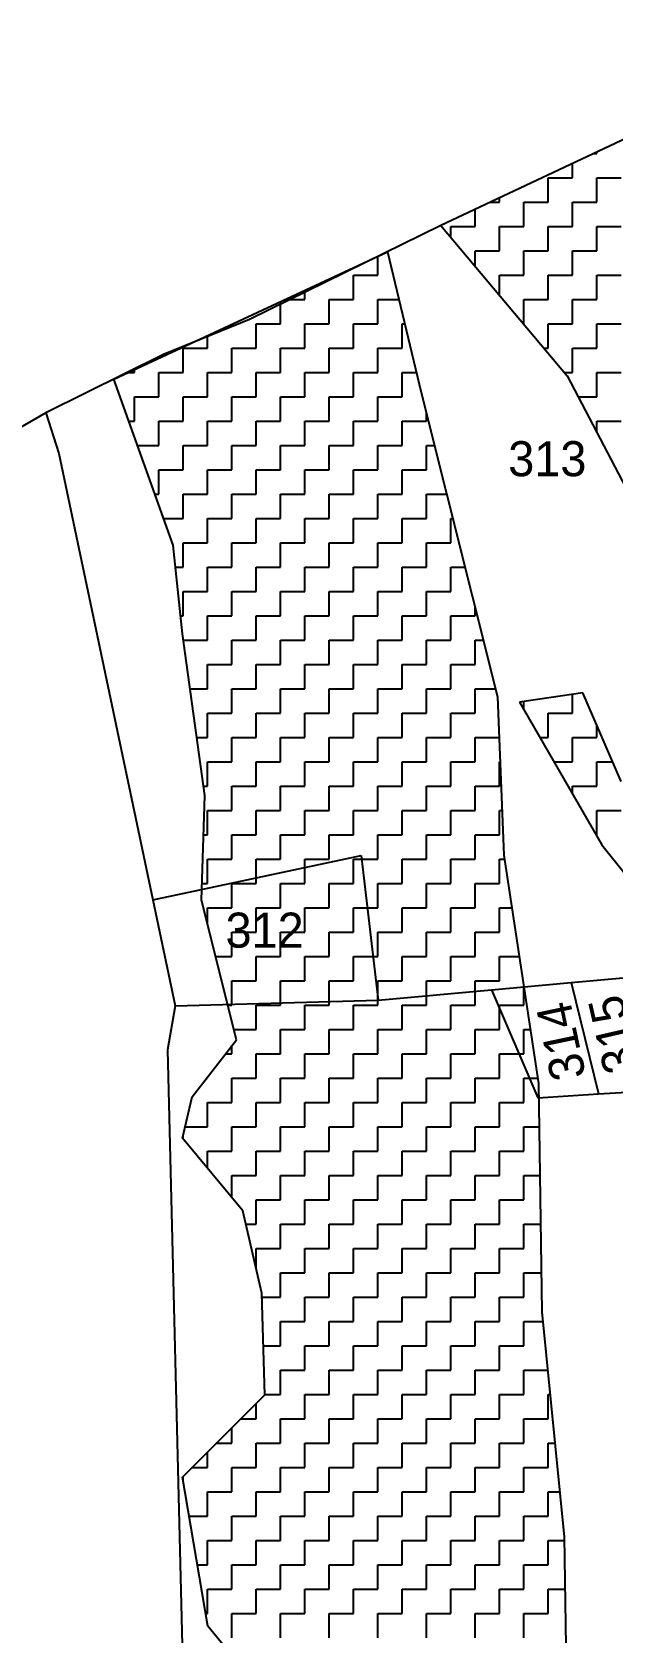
# Model space of a CAD drawing. Header units: metres. Extents: x 291362 to 296970, y 2012513 to 2016467.
# Drawn here: x 292018.8 to 292171.2, y 2014382.9 to 2014802.6 of the extents above; entities that cross this region are included whole.
import ezdxf
from ezdxf.enums import TextEntityAlignment as Align

# ---------------------------------------------------------------- set-up
doc = ezdxf.new("R2010")
doc.units = ezdxf.units.M
for name, color, linetype in [('POLY_HATCH', 12, 'Continuous'), ('POLY_PARCEL', 6, 'Continuous'), ('TEXT_PARCEL', 7, 'Continuous'), ('V_BOUND_LINE', 7, 'Continuous')]:
    doc.layers.add(name, color=color, linetype=linetype)
doc.styles.add('TEXT_MAP', font='')
doc.styles.get('TEXT_MAP').set_extended_font_data('Kruti Dev 050')

msp = doc.modelspace()

# ---------------------------------------------------------------- linework, layer by layer
at = {"layer": 'POLY_HATCH'}
for p, q in [((292293.89, 2014830.85), (292126.02, 2014751.81)), ((292126.02, 2014751.81), (292159.15, 2014712.37)), ((292040.26, 2014711.48), (292112.02, 2014744.93)), ((292112.02, 2014744.93), (292120.9, 2014708.02)), ((292055.79, 2014667.95), (292040.26, 2014711.48)), ((292159.15, 2014712.37), (292177.45, 2014677.45)), ((292120.9, 2014708.02), (292140.87, 2014628.19)), ((292058.28, 2014644.66), (292055.79, 2014667.95)), ((292064.11, 2014602.26), (292058.28, 2014644.66)), ((292140.87, 2014628.19), (292142.53, 2014586.62)), ((292163.31, 2014629.22), (292146.67, 2014626.73)), ((292146.67, 2014626.73), (292168.3, 2014589.31)), ((292173.29, 2014605.94), (292163.31, 2014629.22)), ((292063.27, 2014574.82), (292064.11, 2014602.26)), ((292168.3, 2014589.31), (292188.27, 2014564.36)), ((292142.53, 2014586.62), (292151.69, 2014526.75)), ((292072.43, 2014538.23), (292063.27, 2014574.82)), ((292060.78, 2014523.26), (292072.43, 2014538.23)), ((292151.69, 2014526.75), (292152.52, 2014466.88)), ((292058.28, 2014512.45), (292060.78, 2014523.26)), ((292074.09, 2014493.33), (292058.28, 2014512.45)), ((292079.08, 2014471.71), (292074.09, 2014493.33)), ((292079.91, 2014445.1), (292079.08, 2014471.71)), ((292152.52, 2014466.88), (292158.34, 2014407.84)), ((292058.28, 2014423.48), (292079.91, 2014445.1)), ((292064.94, 2014384.4), (292058.28, 2014423.48)), ((292158.34, 2014407.84), (292159.17, 2014353.8)), ((292085, 2014359.81), (292064.94, 2014384.4))]:
    msp.add_line(p, q, dxfattribs=at)
at = {"layer": 'POLY_HATCH', "linetype": 'Continuous'}
for p, q in [((292166.02, 2014770.64), (292166.95, 2014770.64)), ((292166.95, 2014770.64), (292166.95, 2014771.08)), ((292154.19, 2014764.26), (292160.57, 2014764.26)), ((292154.19, 2014757.88), (292154.19, 2014764.26)), ((292160.57, 2014764.26), (292160.57, 2014768.08)), ((292166.95, 2014764.26), (292173.33, 2014764.26)), ((292166.95, 2014757.88), (292166.95, 2014764.26)), ((292135.04, 2014751.5), (292135.04, 2014756.06)), ((292138.91, 2014757.88), (292141.42, 2014757.88)), ((292141.42, 2014757.88), (292141.42, 2014759.06)), ((292147.81, 2014757.88), (292154.19, 2014757.88)), ((292147.81, 2014751.5), (292147.81, 2014757.88)), ((292160.57, 2014757.88), (292166.95, 2014757.88)), ((292160.57, 2014751.5), (292160.57, 2014757.88)), ((292128.66, 2014751.5), (292135.04, 2014751.5)), ((292128.66, 2014748.66), (292128.66, 2014751.5)), ((292141.42, 2014751.5), (292147.81, 2014751.5)), ((292141.42, 2014745.12), (292141.42, 2014751.5)), ((292154.19, 2014751.5), (292160.57, 2014751.5)), ((292154.19, 2014745.12), (292154.19, 2014751.5)), ((292166.95, 2014751.5), (292173.33, 2014751.5)), ((292166.95, 2014745.12), (292166.95, 2014751.5)), ((292109.52, 2014738.73), (292109.52, 2014743.76)), ((292135.04, 2014745.12), (292141.42, 2014745.12)), ((292135.04, 2014741.07), (292135.04, 2014745.12)), ((292147.81, 2014745.12), (292154.19, 2014745.12)), ((292147.81, 2014738.73), (292147.81, 2014745.12)), ((292160.57, 2014745.12), (292166.95, 2014745.12)), ((292160.57, 2014738.73), (292160.57, 2014745.12)), ((292103.13, 2014738.73), (292109.52, 2014738.73)), ((292103.13, 2014732.35), (292103.13, 2014738.73)), ((292141.42, 2014738.73), (292147.81, 2014738.73)), ((292141.42, 2014733.47), (292141.42, 2014738.73)), ((292154.19, 2014738.73), (292160.57, 2014738.73)), ((292154.19, 2014732.35), (292154.19, 2014738.73)), ((292166.95, 2014738.73), (292173.33, 2014738.73)), ((292166.95, 2014732.35), (292166.95, 2014738.73)), ((292083.99, 2014725.97), (292083.99, 2014731.86)), ((292085.04, 2014732.35), (292090.37, 2014732.35)), ((292090.37, 2014732.35), (292090.37, 2014734.84)), ((292096.75, 2014732.35), (292103.13, 2014732.35)), ((292096.75, 2014725.97), (292096.75, 2014732.35)), ((292109.52, 2014732.35), (292115.04, 2014732.35)), ((292109.52, 2014725.97), (292109.52, 2014732.35)), ((292147.81, 2014732.35), (292154.19, 2014732.35)), ((292147.81, 2014725.97), (292147.81, 2014732.35)), ((292160.57, 2014732.35), (292166.95, 2014732.35)), ((292160.57, 2014725.97), (292160.57, 2014732.35)), ((292064.84, 2014719.59), (292064.84, 2014722.94)), ((292077.61, 2014725.97), (292083.99, 2014725.97)), ((292077.61, 2014719.59), (292077.61, 2014725.97)), ((292090.37, 2014725.97), (292096.75, 2014725.97)), ((292090.37, 2014719.59), (292090.37, 2014725.97)), ((292103.13, 2014725.97), (292109.52, 2014725.97)), ((292103.13, 2014719.59), (292103.13, 2014725.97)), ((292115.9, 2014725.97), (292116.58, 2014725.97)), ((292115.9, 2014719.59), (292115.9, 2014725.97)), ((292147.73, 2014725.97), (292147.81, 2014725.97)), ((292154.19, 2014725.97), (292160.57, 2014725.97)), ((292154.19, 2014719.59), (292154.19, 2014725.97)), ((292166.95, 2014725.97), (292173.33, 2014725.97)), ((292166.95, 2014719.59), (292166.95, 2014725.97)), ((292058.46, 2014719.59), (292064.84, 2014719.59)), ((292058.46, 2014713.21), (292058.46, 2014719.59)), ((292071.22, 2014719.59), (292077.61, 2014719.59)), ((292071.22, 2014713.21), (292071.22, 2014719.59)), ((292083.99, 2014719.59), (292090.37, 2014719.59)), ((292083.99, 2014713.21), (292083.99, 2014719.59)), ((292096.75, 2014719.59), (292103.13, 2014719.59)), ((292096.75, 2014713.21), (292096.75, 2014719.59)), ((292109.52, 2014719.59), (292115.9, 2014719.59)), ((292109.52, 2014713.21), (292109.52, 2014719.59)), ((292153.09, 2014719.59), (292154.19, 2014719.59)), ((292160.57, 2014719.59), (292166.95, 2014719.59)), ((292160.57, 2014713.21), (292160.57, 2014719.59)), ((292045.7, 2014713.21), (292045.7, 2014714.01)), ((292043.97, 2014713.21), (292045.7, 2014713.21)), ((292052.08, 2014713.21), (292058.46, 2014713.21)), ((292052.08, 2014706.82), (292052.08, 2014713.21)), ((292064.84, 2014713.21), (292071.22, 2014713.21)), ((292064.84, 2014706.82), (292064.84, 2014713.21)), ((292077.61, 2014713.21), (292083.99, 2014713.21)), ((292077.61, 2014706.82), (292077.61, 2014713.21)), ((292090.37, 2014713.21), (292096.75, 2014713.21)), ((292090.37, 2014706.82), (292090.37, 2014713.21)), ((292103.13, 2014713.21), (292109.52, 2014713.21)), ((292103.13, 2014706.82), (292103.13, 2014713.21)), ((292115.9, 2014713.21), (292119.65, 2014713.21)), ((292115.9, 2014706.82), (292115.9, 2014713.21)), ((292158.45, 2014713.21), (292160.57, 2014713.21)), ((292166.95, 2014713.21), (292173.33, 2014713.21)), ((292166.95, 2014706.82), (292166.95, 2014713.21)), ((292045.7, 2014706.82), (292052.08, 2014706.82)), ((292045.7, 2014700.44), (292045.7, 2014706.82)), ((292058.46, 2014706.82), (292064.84, 2014706.82)), ((292058.46, 2014700.44), (292058.46, 2014706.82)), ((292071.22, 2014706.82), (292077.61, 2014706.82)), ((292071.22, 2014700.44), (292071.22, 2014706.82)), ((292083.99, 2014706.82), (292090.37, 2014706.82)), ((292083.99, 2014700.44), (292083.99, 2014706.82)), ((292096.75, 2014706.82), (292103.13, 2014706.82)), ((292096.75, 2014700.44), (292096.75, 2014706.82)), ((292109.52, 2014706.82), (292115.9, 2014706.82)), ((292109.52, 2014700.44), (292109.52, 2014706.82)), ((292162.06, 2014706.82), (292166.95, 2014706.82)), ((292122.28, 2014700.44), (292122.28, 2014702.52)), ((292044.2, 2014700.44), (292045.7, 2014700.44)), ((292052.08, 2014700.44), (292058.46, 2014700.44)), ((292052.08, 2014694.06), (292052.08, 2014700.44)), ((292064.84, 2014700.44), (292071.22, 2014700.44)), ((292064.84, 2014694.06), (292064.84, 2014700.44)), ((292077.61, 2014700.44), (292083.99, 2014700.44)), ((292077.61, 2014694.06), (292077.61, 2014700.44)), ((292090.37, 2014700.44), (292096.75, 2014700.44)), ((292090.37, 2014694.06), (292090.37, 2014700.44)), ((292103.13, 2014700.44), (292109.52, 2014700.44)), ((292103.13, 2014694.06), (292103.13, 2014700.44)), ((292115.9, 2014700.44), (292122.28, 2014700.44)), ((292115.9, 2014694.06), (292115.9, 2014700.44)), ((292166.95, 2014700.44), (292173.33, 2014700.44)), ((292166.95, 2014697.48), (292166.95, 2014700.44)), ((292046.47, 2014694.06), (292052.08, 2014694.06)), ((292058.46, 2014694.06), (292064.84, 2014694.06)), ((292058.46, 2014687.68), (292058.46, 2014694.06)), ((292071.22, 2014694.06), (292077.61, 2014694.06)), ((292071.22, 2014687.68), (292071.22, 2014694.06)), ((292083.99, 2014694.06), (292090.37, 2014694.06)), ((292083.99, 2014687.68), (292083.99, 2014694.06)), ((292096.75, 2014694.06), (292103.13, 2014694.06)), ((292096.75, 2014687.68), (292096.75, 2014694.06)), ((292109.52, 2014694.06), (292115.9, 2014694.06)), ((292109.52, 2014687.68), (292109.52, 2014694.06)), ((292122.28, 2014694.06), (292124.39, 2014694.06)), ((292122.28, 2014687.68), (292122.28, 2014694.06)), ((292052.08, 2014687.68), (292058.46, 2014687.68)), ((292052.08, 2014681.3), (292052.08, 2014687.68)), ((292064.84, 2014687.68), (292071.22, 2014687.68)), ((292064.84, 2014681.3), (292064.84, 2014687.68)), ((292077.61, 2014687.68), (292083.99, 2014687.68)), ((292077.61, 2014681.3), (292077.61, 2014687.68)), ((292090.37, 2014687.68), (292096.75, 2014687.68)), ((292090.37, 2014681.3), (292090.37, 2014687.68)), ((292103.13, 2014687.68), (292109.52, 2014687.68)), ((292103.13, 2014681.3), (292103.13, 2014687.68)), ((292115.9, 2014687.68), (292122.28, 2014687.68)), ((292115.9, 2014681.3), (292115.9, 2014687.68)), ((292051.03, 2014681.3), (292052.08, 2014681.3)), ((292058.46, 2014681.3), (292064.84, 2014681.3)), ((292058.46, 2014674.91), (292058.46, 2014681.3)), ((292071.22, 2014681.3), (292077.61, 2014681.3)), ((292071.22, 2014674.91), (292071.22, 2014681.3)), ((292083.99, 2014681.3), (292090.37, 2014681.3)), ((292083.99, 2014674.91), (292083.99, 2014681.3)), ((292096.75, 2014681.3), (292103.13, 2014681.3)), ((292096.75, 2014674.91), (292096.75, 2014681.3)), ((292109.52, 2014681.3), (292115.9, 2014681.3)), ((292109.52, 2014674.91), (292109.52, 2014681.3)), ((292122.28, 2014681.3), (292127.59, 2014681.3)), ((292122.28, 2014674.91), (292122.28, 2014681.3)), ((292053.3, 2014674.91), (292058.46, 2014674.91)), ((292064.84, 2014674.91), (292071.22, 2014674.91)), ((292064.84, 2014668.53), (292064.84, 2014674.91)), ((292077.61, 2014674.91), (292083.99, 2014674.91)), ((292077.61, 2014668.53), (292077.61, 2014674.91)), ((292090.37, 2014674.91), (292096.75, 2014674.91)), ((292090.37, 2014668.53), (292090.37, 2014674.91)), ((292103.13, 2014674.91), (292109.52, 2014674.91)), ((292103.13, 2014668.53), (292103.13, 2014674.91)), ((292115.9, 2014674.91), (292122.28, 2014674.91)), ((292115.9, 2014668.53), (292115.9, 2014674.91)), ((292128.66, 2014674.91), (292129.18, 2014674.91)), ((292128.66, 2014668.53), (292128.66, 2014674.91)), ((292058.46, 2014668.53), (292064.84, 2014668.53)), ((292058.46, 2014662.15), (292058.46, 2014668.53)), ((292071.22, 2014668.53), (292077.61, 2014668.53)), ((292071.22, 2014662.15), (292071.22, 2014668.53)), ((292083.99, 2014668.53), (292090.37, 2014668.53)), ((292083.99, 2014662.15), (292083.99, 2014668.53)), ((292096.75, 2014668.53), (292103.13, 2014668.53)), ((292096.75, 2014662.15), (292096.75, 2014668.53)), ((292109.52, 2014668.53), (292115.9, 2014668.53)), ((292109.52, 2014662.15), (292109.52, 2014668.53)), ((292122.28, 2014668.53), (292128.66, 2014668.53)), ((292122.28, 2014662.15), (292122.28, 2014668.53)), ((292056.41, 2014662.15), (292058.46, 2014662.15)), ((292064.84, 2014662.15), (292071.22, 2014662.15)), ((292064.84, 2014655.77), (292064.84, 2014662.15)), ((292077.61, 2014662.15), (292083.99, 2014662.15)), ((292077.61, 2014655.77), (292077.61, 2014662.15)), ((292090.37, 2014662.15), (292096.75, 2014662.15)), ((292090.37, 2014655.77), (292090.37, 2014662.15)), ((292103.13, 2014662.15), (292109.52, 2014662.15)), ((292103.13, 2014655.77), (292103.13, 2014662.15)), ((292115.9, 2014662.15), (292122.28, 2014662.15)), ((292115.9, 2014655.77), (292115.9, 2014662.15)), ((292128.66, 2014662.15), (292132.38, 2014662.15)), ((292128.66, 2014655.77), (292128.66, 2014662.15)), ((292058.46, 2014655.77), (292064.84, 2014655.77)), ((292058.46, 2014649.39), (292058.46, 2014655.77)), ((292071.22, 2014655.77), (292077.61, 2014655.77)), ((292071.22, 2014649.39), (292071.22, 2014655.77)), ((292083.99, 2014655.77), (292090.37, 2014655.77)), ((292083.99, 2014649.39), (292083.99, 2014655.77)), ((292096.75, 2014655.77), (292103.13, 2014655.77)), ((292096.75, 2014649.39), (292096.75, 2014655.77)), ((292109.52, 2014655.77), (292115.9, 2014655.77)), ((292109.52, 2014649.39), (292109.52, 2014655.77)), ((292122.28, 2014655.77), (292128.66, 2014655.77)), ((292122.28, 2014649.39), (292122.28, 2014655.77)), ((292135.04, 2014649.39), (292135.04, 2014651.49)), ((292057.78, 2014649.39), (292058.46, 2014649.39)), ((292064.84, 2014649.39), (292071.22, 2014649.39)), ((292064.84, 2014643), (292064.84, 2014649.39)), ((292077.61, 2014649.39), (292083.99, 2014649.39)), ((292077.61, 2014643), (292077.61, 2014649.39)), ((292090.37, 2014649.39), (292096.75, 2014649.39)), ((292090.37, 2014643), (292090.37, 2014649.39)), ((292103.13, 2014649.39), (292109.52, 2014649.39)), ((292103.13, 2014643), (292103.13, 2014649.39)), ((292115.9, 2014649.39), (292122.28, 2014649.39)), ((292115.9, 2014643), (292115.9, 2014649.39)), ((292128.66, 2014649.39), (292135.04, 2014649.39)), ((292128.66, 2014643), (292128.66, 2014649.39)), ((292058.51, 2014643), (292064.84, 2014643)), ((292071.22, 2014643), (292077.61, 2014643)), ((292071.22, 2014636.62), (292071.22, 2014643)), ((292083.99, 2014643), (292090.37, 2014643)), ((292083.99, 2014636.62), (292083.99, 2014643)), ((292096.75, 2014643), (292103.13, 2014643)), ((292096.75, 2014636.62), (292096.75, 2014643)), ((292109.52, 2014643), (292115.9, 2014643)), ((292109.52, 2014636.62), (292109.52, 2014643)), ((292122.28, 2014643), (292128.66, 2014643)), ((292122.28, 2014636.62), (292122.28, 2014643)), ((292135.04, 2014643), (292137.17, 2014643)), ((292135.04, 2014636.62), (292135.04, 2014643)), ((292064.84, 2014636.62), (292071.22, 2014636.62)), ((292064.84, 2014630.24), (292064.84, 2014636.62)), ((292077.61, 2014636.62), (292083.99, 2014636.62)), ((292077.61, 2014630.24), (292077.61, 2014636.62)), ((292090.37, 2014636.62), (292096.75, 2014636.62)), ((292090.37, 2014630.24), (292090.37, 2014636.62)), ((292103.13, 2014636.62), (292109.52, 2014636.62)), ((292103.13, 2014630.24), (292103.13, 2014636.62)), ((292115.9, 2014636.62), (292122.28, 2014636.62)), ((292115.9, 2014630.24), (292115.9, 2014636.62)), ((292128.66, 2014636.62), (292135.04, 2014636.62)), ((292128.66, 2014630.24), (292128.66, 2014636.62)), ((292060.26, 2014630.24), (292064.84, 2014630.24)), ((292071.22, 2014630.24), (292077.61, 2014630.24)), ((292071.22, 2014623.86), (292071.22, 2014630.24)), ((292083.99, 2014630.24), (292090.37, 2014630.24)), ((292083.99, 2014623.86), (292083.99, 2014630.24)), ((292096.75, 2014630.24), (292103.13, 2014630.24)), ((292096.75, 2014623.86), (292096.75, 2014630.24)), ((292109.52, 2014630.24), (292115.9, 2014630.24)), ((292109.52, 2014623.86), (292109.52, 2014630.24)), ((292122.28, 2014630.24), (292128.66, 2014630.24)), ((292122.28, 2014623.86), (292122.28, 2014630.24)), ((292135.04, 2014630.24), (292140.36, 2014630.24)), ((292135.04, 2014623.86), (292135.04, 2014630.24)), ((292147.81, 2014624.76), (292147.81, 2014626.9)), ((292160.57, 2014623.86), (292160.57, 2014628.81)), ((292064.84, 2014623.86), (292071.22, 2014623.86)), ((292064.84, 2014617.48), (292064.84, 2014623.86)), ((292077.61, 2014623.86), (292083.99, 2014623.86)), ((292077.61, 2014617.48), (292077.61, 2014623.86)), ((292090.37, 2014623.86), (292096.75, 2014623.86)), ((292090.37, 2014617.48), (292090.37, 2014623.86)), ((292103.13, 2014623.86), (292109.52, 2014623.86)), ((292103.13, 2014617.48), (292103.13, 2014623.86)), ((292115.9, 2014623.86), (292122.28, 2014623.86)), ((292115.9, 2014617.48), (292115.9, 2014623.86)), ((292128.66, 2014623.86), (292135.04, 2014623.86)), ((292128.66, 2014617.48), (292128.66, 2014623.86)), ((292154.19, 2014623.86), (292160.57, 2014623.86)), ((292154.19, 2014617.48), (292154.19, 2014623.86)), ((292062.02, 2014617.48), (292064.84, 2014617.48)), ((292071.22, 2014617.48), (292077.61, 2014617.48)), ((292071.22, 2014611.1), (292071.22, 2014617.48)), ((292083.99, 2014617.48), (292090.37, 2014617.48)), ((292083.99, 2014611.1), (292083.99, 2014617.48)), ((292096.75, 2014617.48), (292103.13, 2014617.48)), ((292096.75, 2014611.1), (292096.75, 2014617.48)), ((292109.52, 2014617.48), (292115.9, 2014617.48)), ((292109.52, 2014611.1), (292109.52, 2014617.48)), ((292122.28, 2014617.48), (292128.66, 2014617.48)), ((292122.28, 2014611.1), (292122.28, 2014617.48)), ((292135.04, 2014617.48), (292141.3, 2014617.48)), ((292135.04, 2014611.1), (292135.04, 2014617.48)), ((292152.02, 2014617.48), (292154.19, 2014617.48)), ((292160.57, 2014617.48), (292166.95, 2014617.48)), ((292160.57, 2014611.1), (292160.57, 2014617.48)), ((292166.95, 2014617.48), (292166.95, 2014620.72)), ((292064.84, 2014611.1), (292071.22, 2014611.1)), ((292064.84, 2014604.71), (292064.84, 2014611.1)), ((292077.61, 2014611.1), (292083.99, 2014611.1)), ((292077.61, 2014604.71), (292077.61, 2014611.1)), ((292090.37, 2014611.1), (292096.75, 2014611.1)), ((292090.37, 2014604.71), (292090.37, 2014611.1)), ((292103.13, 2014611.1), (292109.52, 2014611.1)), ((292103.13, 2014604.71), (292103.13, 2014611.1)), ((292115.9, 2014611.1), (292122.28, 2014611.1)), ((292115.9, 2014604.71), (292115.9, 2014611.1)), ((292128.66, 2014611.1), (292135.04, 2014611.1)), ((292128.66, 2014604.71), (292128.66, 2014611.1)), ((292141.42, 2014611.1), (292141.55, 2014611.1)), ((292141.42, 2014604.71), (292141.42, 2014611.1)), ((292155.71, 2014611.1), (292160.57, 2014611.1)), ((292166.95, 2014611.1), (292171.08, 2014611.1)), ((292166.95, 2014604.71), (292166.95, 2014611.1)), ((292063.77, 2014604.71), (292064.84, 2014604.71)), ((292071.22, 2014604.71), (292077.61, 2014604.71)), ((292071.22, 2014598.33), (292071.22, 2014604.71)), ((292083.99, 2014604.71), (292090.37, 2014604.71)), ((292083.99, 2014598.33), (292083.99, 2014604.71)), ((292096.75, 2014604.71), (292103.13, 2014604.71)), ((292096.75, 2014598.33), (292096.75, 2014604.71)), ((292109.52, 2014604.71), (292115.9, 2014604.71)), ((292109.52, 2014598.33), (292109.52, 2014604.71)), ((292122.28, 2014604.71), (292128.66, 2014604.71)), ((292122.28, 2014598.33), (292122.28, 2014604.71)), ((292135.04, 2014604.71), (292141.42, 2014604.71)), ((292135.04, 2014598.33), (292135.04, 2014604.71)), ((292160.57, 2014604.71), (292166.95, 2014604.71)), ((292160.57, 2014602.68), (292160.57, 2014604.71)), ((292064.84, 2014598.33), (292071.22, 2014598.33)), ((292064.84, 2014591.95), (292064.84, 2014598.33)), ((292077.61, 2014598.33), (292083.99, 2014598.33)), ((292077.61, 2014591.95), (292077.61, 2014598.33)), ((292090.37, 2014598.33), (292096.75, 2014598.33)), ((292090.37, 2014591.95), (292090.37, 2014598.33)), ((292103.13, 2014598.33), (292109.52, 2014598.33)), ((292103.13, 2014591.95), (292103.13, 2014598.33)), ((292115.9, 2014598.33), (292122.28, 2014598.33)), ((292115.9, 2014591.95), (292115.9, 2014598.33)), ((292128.66, 2014598.33), (292135.04, 2014598.33)), ((292128.66, 2014591.95), (292128.66, 2014598.33)), ((292141.42, 2014598.33), (292142.07, 2014598.33)), ((292141.42, 2014591.95), (292141.42, 2014598.33)), ((292166.95, 2014598.33), (292173.33, 2014598.33)), ((292166.95, 2014591.95), (292166.95, 2014598.33)), ((292063.79, 2014591.95), (292064.84, 2014591.95)), ((292071.22, 2014591.95), (292077.61, 2014591.95)), ((292071.22, 2014585.57), (292071.22, 2014591.95)), ((292083.99, 2014591.95), (292090.37, 2014591.95)), ((292083.99, 2014585.57), (292083.99, 2014591.95)), ((292096.75, 2014591.95), (292103.13, 2014591.95)), ((292096.75, 2014585.57), (292096.75, 2014591.95)), ((292109.52, 2014591.95), (292115.9, 2014591.95)), ((292109.52, 2014585.57), (292109.52, 2014591.95)), ((292122.28, 2014591.95), (292128.66, 2014591.95)), ((292122.28, 2014585.57), (292122.28, 2014591.95)), ((292135.04, 2014591.95), (292141.42, 2014591.95)), ((292135.04, 2014585.57), (292135.04, 2014591.95)), ((292166.77, 2014591.95), (292166.95, 2014591.95)), ((292064.84, 2014585.57), (292071.22, 2014585.57)), ((292064.84, 2014579.19), (292064.84, 2014585.57)), ((292077.61, 2014585.57), (292083.99, 2014585.57)), ((292077.61, 2014579.19), (292077.61, 2014585.57)), ((292090.37, 2014585.57), (292096.75, 2014585.57)), ((292090.37, 2014579.19), (292090.37, 2014585.57)), ((292103.13, 2014585.57), (292109.52, 2014585.57)), ((292103.13, 2014579.19), (292103.13, 2014585.57)), ((292115.9, 2014585.57), (292122.28, 2014585.57)), ((292115.9, 2014579.19), (292115.9, 2014585.57)), ((292128.66, 2014585.57), (292135.04, 2014585.57)), ((292128.66, 2014579.19), (292128.66, 2014585.57)), ((292141.42, 2014585.57), (292142.69, 2014585.57)), ((292141.42, 2014579.19), (292141.42, 2014585.57)), ((292063.41, 2014579.19), (292064.84, 2014579.19)), ((292071.22, 2014579.19), (292077.61, 2014579.19)), ((292071.22, 2014572.8), (292071.22, 2014579.19)), ((292083.99, 2014579.19), (292090.37, 2014579.19)), ((292083.99, 2014572.8), (292083.99, 2014579.19)), ((292096.75, 2014579.19), (292103.13, 2014579.19)), ((292096.75, 2014572.8), (292096.75, 2014579.19)), ((292109.52, 2014579.19), (292115.9, 2014579.19)), ((292109.52, 2014572.8), (292109.52, 2014579.19)), ((292122.28, 2014579.19), (292128.66, 2014579.19)), ((292122.28, 2014572.8), (292122.28, 2014579.19)), ((292135.04, 2014579.19), (292141.42, 2014579.19)), ((292135.04, 2014572.8), (292135.04, 2014579.19)), ((292064.84, 2014572.8), (292071.22, 2014572.8)), ((292064.84, 2014568.55), (292064.84, 2014572.8)), ((292077.61, 2014572.8), (292083.99, 2014572.8)), ((292077.61, 2014566.42), (292077.61, 2014572.8)), ((292090.37, 2014572.8), (292096.75, 2014572.8)), ((292090.37, 2014566.42), (292090.37, 2014572.8)), ((292103.13, 2014572.8), (292109.52, 2014572.8)), ((292103.13, 2014566.42), (292103.13, 2014572.8)), ((292115.9, 2014572.8), (292122.28, 2014572.8)), ((292115.9, 2014566.42), (292115.9, 2014572.8)), ((292128.66, 2014572.8), (292135.04, 2014572.8)), ((292128.66, 2014566.42), (292128.66, 2014572.8)), ((292141.42, 2014572.8), (292144.65, 2014572.8)), ((292141.42, 2014566.42), (292141.42, 2014572.8)), ((292071.22, 2014566.42), (292077.61, 2014566.42)), ((292071.22, 2014560.04), (292071.22, 2014566.42)), ((292083.99, 2014566.42), (292090.37, 2014566.42)), ((292083.99, 2014560.04), (292083.99, 2014566.42)), ((292096.75, 2014566.42), (292103.13, 2014566.42)), ((292096.75, 2014560.04), (292096.75, 2014566.42)), ((292109.52, 2014566.42), (292115.9, 2014566.42)), ((292109.52, 2014560.04), (292109.52, 2014566.42)), ((292122.28, 2014566.42), (292128.66, 2014566.42)), ((292122.28, 2014560.04), (292122.28, 2014566.42)), ((292135.04, 2014566.42), (292141.42, 2014566.42)), ((292135.04, 2014560.04), (292135.04, 2014566.42)), ((292066.97, 2014560.04), (292071.22, 2014560.04)), ((292077.61, 2014560.04), (292083.99, 2014560.04)), ((292077.61, 2014553.66), (292077.61, 2014560.04)), ((292090.37, 2014560.04), (292096.75, 2014560.04)), ((292090.37, 2014553.66), (292090.37, 2014560.04)), ((292103.13, 2014560.04), (292109.52, 2014560.04)), ((292103.13, 2014553.66), (292103.13, 2014560.04)), ((292115.9, 2014560.04), (292122.28, 2014560.04)), ((292115.9, 2014553.66), (292115.9, 2014560.04)), ((292128.66, 2014560.04), (292135.04, 2014560.04)), ((292128.66, 2014553.66), (292128.66, 2014560.04)), ((292141.42, 2014560.04), (292146.6, 2014560.04)), ((292141.42, 2014553.66), (292141.42, 2014560.04)), ((292071.22, 2014553.66), (292077.61, 2014553.66)), ((292071.22, 2014547.28), (292071.22, 2014553.66)), ((292083.99, 2014553.66), (292090.37, 2014553.66)), ((292083.99, 2014547.28), (292083.99, 2014553.66)), ((292096.75, 2014553.66), (292103.13, 2014553.66)), ((292096.75, 2014547.28), (292096.75, 2014553.66)), ((292109.52, 2014553.66), (292115.9, 2014553.66)), ((292109.52, 2014547.28), (292109.52, 2014553.66)), ((292122.28, 2014553.66), (292128.66, 2014553.66)), ((292122.28, 2014547.28), (292122.28, 2014553.66)), ((292135.04, 2014553.66), (292141.42, 2014553.66)), ((292135.04, 2014547.28), (292135.04, 2014553.66)), ((292147.81, 2014547.28), (292147.81, 2014552.13)), ((292070.16, 2014547.28), (292071.22, 2014547.28)), ((292077.61, 2014547.28), (292083.99, 2014547.28)), ((292077.61, 2014540.89), (292077.61, 2014547.28)), ((292090.37, 2014547.28), (292096.75, 2014547.28)), ((292090.37, 2014540.89), (292090.37, 2014547.28)), ((292103.13, 2014547.28), (292109.52, 2014547.28)), ((292103.13, 2014540.89), (292103.13, 2014547.28)), ((292115.9, 2014547.28), (292122.28, 2014547.28)), ((292115.9, 2014540.89), (292115.9, 2014547.28)), ((292128.66, 2014547.28), (292135.04, 2014547.28)), ((292128.66, 2014540.89), (292128.66, 2014547.28)), ((292141.42, 2014547.28), (292147.81, 2014547.28)), ((292141.42, 2014540.89), (292141.42, 2014547.28)), ((292071.76, 2014540.89), (292077.61, 2014540.89)), ((292083.99, 2014540.89), (292090.37, 2014540.89)), ((292083.99, 2014534.51), (292083.99, 2014540.89)), ((292096.75, 2014540.89), (292103.13, 2014540.89)), ((292096.75, 2014534.51), (292096.75, 2014540.89)), ((292109.52, 2014540.89), (292115.9, 2014540.89)), ((292109.52, 2014534.51), (292109.52, 2014540.89)), ((292122.28, 2014540.89), (292128.66, 2014540.89)), ((292122.28, 2014534.51), (292122.28, 2014540.89)), ((292135.04, 2014540.89), (292141.42, 2014540.89)), ((292135.04, 2014534.51), (292135.04, 2014540.89)), ((292147.81, 2014540.89), (292149.52, 2014540.89)), ((292147.81, 2014534.51), (292147.81, 2014540.89)), ((292069.53, 2014534.51), (292071.22, 2014534.51)), ((292071.22, 2014534.51), (292071.22, 2014536.69)), ((292077.61, 2014534.51), (292083.99, 2014534.51)), ((292077.61, 2014528.13), (292077.61, 2014534.51)), ((292090.37, 2014534.51), (292096.75, 2014534.51)), ((292090.37, 2014528.13), (292090.37, 2014534.51)), ((292103.13, 2014534.51), (292109.52, 2014534.51)), ((292103.13, 2014528.13), (292103.13, 2014534.51)), ((292115.9, 2014534.51), (292122.28, 2014534.51)), ((292115.9, 2014528.13), (292115.9, 2014534.51)), ((292128.66, 2014534.51), (292135.04, 2014534.51)), ((292128.66, 2014528.13), (292128.66, 2014534.51)), ((292141.42, 2014534.51), (292147.81, 2014534.51)), ((292141.42, 2014528.13), (292141.42, 2014534.51)), ((292064.57, 2014528.13), (292064.84, 2014528.13)), ((292064.84, 2014528.13), (292064.84, 2014528.48)), ((292071.22, 2014528.13), (292077.61, 2014528.13)), ((292071.22, 2014521.75), (292071.22, 2014528.13)), ((292083.99, 2014528.13), (292090.37, 2014528.13)), ((292083.99, 2014521.75), (292083.99, 2014528.13)), ((292096.75, 2014528.13), (292103.13, 2014528.13)), ((292096.75, 2014521.75), (292096.75, 2014528.13)), ((292109.52, 2014528.13), (292115.9, 2014528.13)), ((292109.52, 2014521.75), (292109.52, 2014528.13)), ((292122.28, 2014528.13), (292128.66, 2014528.13)), ((292122.28, 2014521.75), (292122.28, 2014528.13)), ((292135.04, 2014528.13), (292141.42, 2014528.13)), ((292135.04, 2014521.75), (292135.04, 2014528.13)), ((292147.81, 2014528.13), (292151.48, 2014528.13)), ((292147.81, 2014521.75), (292147.81, 2014528.13)), ((292064.84, 2014521.75), (292071.22, 2014521.75)), ((292064.84, 2014515.37), (292064.84, 2014521.75)), ((292077.61, 2014521.75), (292083.99, 2014521.75)), ((292077.61, 2014515.37), (292077.61, 2014521.75)), ((292090.37, 2014521.75), (292096.75, 2014521.75)), ((292090.37, 2014515.37), (292090.37, 2014521.75)), ((292103.13, 2014521.75), (292109.52, 2014521.75)), ((292103.13, 2014515.37), (292103.13, 2014521.75)), ((292115.9, 2014521.75), (292122.28, 2014521.75)), ((292115.9, 2014515.37), (292115.9, 2014521.75)), ((292128.66, 2014521.75), (292135.04, 2014521.75)), ((292128.66, 2014515.37), (292128.66, 2014521.75)), ((292141.42, 2014521.75), (292147.81, 2014521.75)), ((292141.42, 2014515.37), (292141.42, 2014521.75)), ((292058.46, 2014512.24), (292058.46, 2014513.22)), ((292058.96, 2014515.37), (292064.84, 2014515.37)), ((292071.22, 2014515.37), (292077.61, 2014515.37)), ((292071.22, 2014508.98), (292071.22, 2014515.37)), ((292083.99, 2014515.37), (292090.37, 2014515.37)), ((292083.99, 2014508.98), (292083.99, 2014515.37)), ((292096.75, 2014515.37), (292103.13, 2014515.37)), ((292096.75, 2014508.98), (292096.75, 2014515.37)), ((292109.52, 2014515.37), (292115.9, 2014515.37)), ((292109.52, 2014508.98), (292109.52, 2014515.37)), ((292122.28, 2014515.37), (292128.66, 2014515.37)), ((292122.28, 2014508.98), (292122.28, 2014515.37)), ((292135.04, 2014515.37), (292141.42, 2014515.37)), ((292135.04, 2014508.98), (292135.04, 2014515.37)), ((292147.81, 2014515.37), (292151.84, 2014515.37)), ((292147.81, 2014508.98), (292147.81, 2014515.37)), ((292064.84, 2014508.98), (292071.22, 2014508.98)), ((292064.84, 2014504.52), (292064.84, 2014508.98)), ((292077.61, 2014508.98), (292083.99, 2014508.98)), ((292077.61, 2014502.6), (292077.61, 2014508.98)), ((292090.37, 2014508.98), (292096.75, 2014508.98)), ((292090.37, 2014502.6), (292090.37, 2014508.98)), ((292103.13, 2014508.98), (292109.52, 2014508.98)), ((292103.13, 2014502.6), (292103.13, 2014508.98)), ((292115.9, 2014508.98), (292122.28, 2014508.98)), ((292115.9, 2014502.6), (292115.9, 2014508.98)), ((292128.66, 2014508.98), (292135.04, 2014508.98)), ((292128.66, 2014502.6), (292128.66, 2014508.98)), ((292141.42, 2014508.98), (292147.81, 2014508.98)), ((292141.42, 2014502.6), (292141.42, 2014508.98)), ((292071.22, 2014502.6), (292077.61, 2014502.6)), ((292071.22, 2014496.8), (292071.22, 2014502.6)), ((292083.99, 2014502.6), (292090.37, 2014502.6)), ((292083.99, 2014496.22), (292083.99, 2014502.6)), ((292096.75, 2014502.6), (292103.13, 2014502.6)), ((292096.75, 2014496.22), (292096.75, 2014502.6)), ((292109.52, 2014502.6), (292115.9, 2014502.6)), ((292109.52, 2014496.22), (292109.52, 2014502.6)), ((292122.28, 2014502.6), (292128.66, 2014502.6)), ((292122.28, 2014496.22), (292122.28, 2014502.6)), ((292135.04, 2014502.6), (292141.42, 2014502.6)), ((292135.04, 2014496.22), (292135.04, 2014502.6)), ((292147.81, 2014502.6), (292152.02, 2014502.6)), ((292147.81, 2014496.22), (292147.81, 2014502.6)), ((292077.61, 2014496.22), (292083.99, 2014496.22)), ((292077.61, 2014489.84), (292077.61, 2014496.22)), ((292090.37, 2014496.22), (292096.75, 2014496.22)), ((292090.37, 2014489.84), (292090.37, 2014496.22)), ((292103.13, 2014496.22), (292109.52, 2014496.22)), ((292103.13, 2014489.84), (292103.13, 2014496.22)), ((292115.9, 2014496.22), (292122.28, 2014496.22)), ((292115.9, 2014489.84), (292115.9, 2014496.22)), ((292128.66, 2014496.22), (292135.04, 2014496.22)), ((292128.66, 2014489.84), (292128.66, 2014496.22)), ((292141.42, 2014496.22), (292147.81, 2014496.22)), ((292141.42, 2014489.84), (292141.42, 2014496.22)), ((292074.9, 2014489.84), (292077.61, 2014489.84)), ((292083.99, 2014489.84), (292090.37, 2014489.84)), ((292083.99, 2014483.46), (292083.99, 2014489.84)), ((292096.75, 2014489.84), (292103.13, 2014489.84)), ((292096.75, 2014483.46), (292096.75, 2014489.84)), ((292109.52, 2014489.84), (292115.9, 2014489.84)), ((292109.52, 2014483.46), (292109.52, 2014489.84)), ((292122.28, 2014489.84), (292128.66, 2014489.84)), ((292122.28, 2014483.46), (292122.28, 2014489.84)), ((292135.04, 2014489.84), (292141.42, 2014489.84)), ((292135.04, 2014483.46), (292135.04, 2014489.84)), ((292147.81, 2014489.84), (292152.2, 2014489.84)), ((292147.81, 2014483.46), (292147.81, 2014489.84)), ((292077.61, 2014483.46), (292083.99, 2014483.46)), ((292077.61, 2014478.11), (292077.61, 2014483.46)), ((292090.37, 2014483.46), (292096.75, 2014483.46)), ((292090.37, 2014477.07), (292090.37, 2014483.46)), ((292103.13, 2014483.46), (292109.52, 2014483.46)), ((292103.13, 2014477.07), (292103.13, 2014483.46)), ((292115.9, 2014483.46), (292122.28, 2014483.46)), ((292115.9, 2014477.07), (292115.9, 2014483.46)), ((292128.66, 2014483.46), (292135.04, 2014483.46)), ((292128.66, 2014477.07), (292128.66, 2014483.46)), ((292141.42, 2014483.46), (292147.81, 2014483.46)), ((292141.42, 2014477.07), (292141.42, 2014483.46)), ((292083.99, 2014477.07), (292090.37, 2014477.07)), ((292083.99, 2014470.69), (292083.99, 2014477.07)), ((292096.75, 2014477.07), (292103.13, 2014477.07)), ((292096.75, 2014470.69), (292096.75, 2014477.07)), ((292109.52, 2014477.07), (292115.9, 2014477.07)), ((292109.52, 2014470.69), (292109.52, 2014477.07)), ((292122.28, 2014477.07), (292128.66, 2014477.07)), ((292122.28, 2014470.69), (292122.28, 2014477.07)), ((292135.04, 2014477.07), (292141.42, 2014477.07)), ((292135.04, 2014470.69), (292135.04, 2014477.07)), ((292147.81, 2014477.07), (292152.38, 2014477.07)), ((292147.81, 2014470.69), (292147.81, 2014477.07)), ((292079.11, 2014470.69), (292083.99, 2014470.69)), ((292090.37, 2014470.69), (292096.75, 2014470.69)), ((292090.37, 2014464.31), (292090.37, 2014470.69)), ((292103.13, 2014470.69), (292109.52, 2014470.69)), ((292103.13, 2014464.31), (292103.13, 2014470.69)), ((292115.9, 2014470.69), (292122.28, 2014470.69)), ((292115.9, 2014464.31), (292115.9, 2014470.69)), ((292128.66, 2014470.69), (292135.04, 2014470.69)), ((292128.66, 2014464.31), (292128.66, 2014470.69)), ((292141.42, 2014470.69), (292147.81, 2014470.69)), ((292141.42, 2014464.31), (292141.42, 2014470.69)), ((292083.99, 2014464.31), (292090.37, 2014464.31)), ((292083.99, 2014457.93), (292083.99, 2014464.31)), ((292096.75, 2014464.31), (292103.13, 2014464.31)), ((292096.75, 2014457.93), (292096.75, 2014464.31)), ((292109.52, 2014464.31), (292115.9, 2014464.31)), ((292109.52, 2014457.93), (292109.52, 2014464.31)), ((292122.28, 2014464.31), (292128.66, 2014464.31)), ((292122.28, 2014457.93), (292122.28, 2014464.31)), ((292135.04, 2014464.31), (292141.42, 2014464.31)), ((292135.04, 2014457.93), (292135.04, 2014464.31)), ((292147.81, 2014464.31), (292152.77, 2014464.31)), ((292147.81, 2014457.93), (292147.81, 2014464.31)), ((292079.51, 2014457.93), (292083.99, 2014457.93)), ((292090.37, 2014457.93), (292096.75, 2014457.93)), ((292090.37, 2014451.55), (292090.37, 2014457.93)), ((292103.13, 2014457.93), (292109.52, 2014457.93)), ((292103.13, 2014451.55), (292103.13, 2014457.93)), ((292115.9, 2014457.93), (292122.28, 2014457.93)), ((292115.9, 2014451.55), (292115.9, 2014457.93)), ((292128.66, 2014457.93), (292135.04, 2014457.93)), ((292128.66, 2014451.55), (292128.66, 2014457.93)), ((292141.42, 2014457.93), (292147.81, 2014457.93)), ((292141.42, 2014451.55), (292141.42, 2014457.93)), ((292083.99, 2014451.55), (292090.37, 2014451.55)), ((292083.99, 2014445.17), (292083.99, 2014451.55)), ((292096.75, 2014451.55), (292103.13, 2014451.55)), ((292096.75, 2014445.17), (292096.75, 2014451.55)), ((292109.52, 2014451.55), (292115.9, 2014451.55)), ((292109.52, 2014445.17), (292109.52, 2014451.55)), ((292122.28, 2014451.55), (292128.66, 2014451.55)), ((292122.28, 2014445.17), (292122.28, 2014451.55)), ((292135.04, 2014451.55), (292141.42, 2014451.55)), ((292135.04, 2014445.17), (292135.04, 2014451.55)), ((292147.81, 2014451.55), (292154.03, 2014451.55)), ((292147.81, 2014445.17), (292147.81, 2014451.55)), ((292077.61, 2014438.78), (292077.61, 2014442.79)), ((292079.91, 2014445.17), (292083.99, 2014445.17)), ((292090.37, 2014445.17), (292096.75, 2014445.17)), ((292090.37, 2014438.78), (292090.37, 2014445.17)), ((292103.13, 2014445.17), (292109.52, 2014445.17)), ((292103.13, 2014438.78), (292103.13, 2014445.17)), ((292115.9, 2014445.17), (292122.28, 2014445.17)), ((292115.9, 2014438.78), (292115.9, 2014445.17)), ((292128.66, 2014445.17), (292135.04, 2014445.17)), ((292128.66, 2014438.78), (292128.66, 2014445.17)), ((292141.42, 2014445.17), (292147.81, 2014445.17)), ((292141.42, 2014438.78), (292141.42, 2014445.17)), ((292154.19, 2014445.17), (292154.66, 2014445.17)), ((292154.19, 2014438.78), (292154.19, 2014445.17)), ((292073.59, 2014438.78), (292077.61, 2014438.78)), ((292083.99, 2014438.78), (292090.37, 2014438.78)), ((292083.99, 2014432.4), (292083.99, 2014438.78)), ((292096.75, 2014438.78), (292103.13, 2014438.78)), ((292096.75, 2014432.4), (292096.75, 2014438.78)), ((292109.52, 2014438.78), (292115.9, 2014438.78)), ((292109.52, 2014432.4), (292109.52, 2014438.78)), ((292122.28, 2014438.78), (292128.66, 2014438.78)), ((292122.28, 2014432.4), (292122.28, 2014438.78)), ((292135.04, 2014438.78), (292141.42, 2014438.78)), ((292135.04, 2014432.4), (292135.04, 2014438.78)), ((292147.81, 2014438.78), (292154.19, 2014438.78)), ((292147.81, 2014432.4), (292147.81, 2014438.78)), ((292071.22, 2014432.4), (292071.22, 2014436.42)), ((292064.84, 2014426.02), (292064.84, 2014430.04)), ((292067.21, 2014432.4), (292071.22, 2014432.4)), ((292077.61, 2014432.4), (292083.99, 2014432.4)), ((292077.61, 2014426.02), (292077.61, 2014432.4)), ((292090.37, 2014432.4), (292096.75, 2014432.4)), ((292090.37, 2014426.02), (292090.37, 2014432.4)), ((292103.13, 2014432.4), (292109.52, 2014432.4)), ((292103.13, 2014426.02), (292103.13, 2014432.4)), ((292115.9, 2014432.4), (292122.28, 2014432.4)), ((292115.9, 2014426.02), (292115.9, 2014432.4)), ((292128.66, 2014432.4), (292135.04, 2014432.4)), ((292128.66, 2014426.02), (292128.66, 2014432.4)), ((292141.42, 2014432.4), (292147.81, 2014432.4)), ((292141.42, 2014426.02), (292141.42, 2014432.4)), ((292154.19, 2014432.4), (292155.92, 2014432.4)), ((292154.19, 2014426.02), (292154.19, 2014432.4)), ((292060.82, 2014426.02), (292064.84, 2014426.02)), ((292071.22, 2014426.02), (292077.61, 2014426.02)), ((292071.22, 2014419.64), (292071.22, 2014426.02)), ((292083.99, 2014426.02), (292090.37, 2014426.02)), ((292083.99, 2014419.64), (292083.99, 2014426.02)), ((292096.75, 2014426.02), (292103.13, 2014426.02)), ((292096.75, 2014419.64), (292096.75, 2014426.02)), ((292109.52, 2014426.02), (292115.9, 2014426.02)), ((292109.52, 2014419.64), (292109.52, 2014426.02)), ((292122.28, 2014426.02), (292128.66, 2014426.02)), ((292122.28, 2014419.64), (292122.28, 2014426.02)), ((292135.04, 2014426.02), (292141.42, 2014426.02)), ((292135.04, 2014419.64), (292135.04, 2014426.02)), ((292147.81, 2014426.02), (292154.19, 2014426.02)), ((292147.81, 2014419.64), (292147.81, 2014426.02)), ((292058.46, 2014422.44), (292058.46, 2014423.66)), ((292064.84, 2014419.64), (292071.22, 2014419.64)), ((292064.84, 2014413.26), (292064.84, 2014419.64)), ((292077.61, 2014419.64), (292083.99, 2014419.64)), ((292077.61, 2014413.26), (292077.61, 2014419.64)), ((292090.37, 2014419.64), (292096.75, 2014419.64)), ((292090.37, 2014413.26), (292090.37, 2014419.64)), ((292103.13, 2014419.64), (292109.52, 2014419.64)), ((292103.13, 2014413.26), (292103.13, 2014419.64)), ((292115.9, 2014419.64), (292122.28, 2014419.64)), ((292115.9, 2014413.26), (292115.9, 2014419.64)), ((292128.66, 2014419.64), (292135.04, 2014419.64)), ((292128.66, 2014413.26), (292128.66, 2014419.64)), ((292141.42, 2014419.64), (292147.81, 2014419.64)), ((292141.42, 2014413.26), (292141.42, 2014419.64)), ((292154.19, 2014419.64), (292157.18, 2014419.64)), ((292154.19, 2014413.26), (292154.19, 2014419.64)), ((292060.02, 2014413.26), (292064.84, 2014413.26)), ((292071.22, 2014413.26), (292077.61, 2014413.26)), ((292071.22, 2014406.87), (292071.22, 2014413.26)), ((292083.99, 2014413.26), (292090.37, 2014413.26)), ((292083.99, 2014406.87), (292083.99, 2014413.26)), ((292096.75, 2014413.26), (292103.13, 2014413.26)), ((292096.75, 2014406.87), (292096.75, 2014413.26)), ((292109.52, 2014413.26), (292115.9, 2014413.26)), ((292109.52, 2014406.87), (292109.52, 2014413.26)), ((292122.28, 2014413.26), (292128.66, 2014413.26)), ((292122.28, 2014406.87), (292122.28, 2014413.26)), ((292135.04, 2014413.26), (292141.42, 2014413.26)), ((292135.04, 2014406.87), (292135.04, 2014413.26)), ((292147.81, 2014413.26), (292154.19, 2014413.26)), ((292147.81, 2014406.87), (292147.81, 2014413.26)), ((292064.84, 2014406.87), (292071.22, 2014406.87)), ((292064.84, 2014400.49), (292064.84, 2014406.87)), ((292077.61, 2014406.87), (292083.99, 2014406.87)), ((292077.61, 2014400.49), (292077.61, 2014406.87)), ((292090.37, 2014406.87), (292096.75, 2014406.87)), ((292090.37, 2014400.49), (292090.37, 2014406.87)), ((292103.13, 2014406.87), (292109.52, 2014406.87)), ((292103.13, 2014400.49), (292103.13, 2014406.87)), ((292115.9, 2014406.87), (292122.28, 2014406.87)), ((292115.9, 2014400.49), (292115.9, 2014406.87)), ((292128.66, 2014406.87), (292135.04, 2014406.87)), ((292128.66, 2014400.49), (292128.66, 2014406.87)), ((292141.42, 2014406.87), (292147.81, 2014406.87)), ((292141.42, 2014400.49), (292141.42, 2014406.87)), ((292154.19, 2014406.87), (292158.36, 2014406.87)), ((292154.19, 2014400.49), (292154.19, 2014406.87)), ((292062.2, 2014400.49), (292064.84, 2014400.49)), ((292071.22, 2014400.49), (292077.61, 2014400.49)), ((292071.22, 2014394.11), (292071.22, 2014400.49)), ((292083.99, 2014400.49), (292090.37, 2014400.49)), ((292083.99, 2014394.11), (292083.99, 2014400.49)), ((292096.75, 2014400.49), (292103.13, 2014400.49)), ((292096.75, 2014394.11), (292096.75, 2014400.49)), ((292109.52, 2014400.49), (292115.9, 2014400.49)), ((292109.52, 2014394.11), (292109.52, 2014400.49)), ((292122.28, 2014400.49), (292128.66, 2014400.49)), ((292122.28, 2014394.11), (292122.28, 2014400.49)), ((292135.04, 2014400.49), (292141.42, 2014400.49)), ((292135.04, 2014394.11), (292135.04, 2014400.49)), ((292147.81, 2014400.49), (292154.19, 2014400.49)), ((292147.81, 2014394.11), (292147.81, 2014400.49)), ((292064.84, 2014394.11), (292071.22, 2014394.11)), ((292064.84, 2014387.73), (292064.84, 2014394.11)), ((292077.61, 2014394.11), (292083.99, 2014394.11)), ((292077.61, 2014387.73), (292077.61, 2014394.11)), ((292090.37, 2014394.11), (292096.75, 2014394.11)), ((292090.37, 2014387.73), (292090.37, 2014394.11)), ((292103.13, 2014394.11), (292109.52, 2014394.11)), ((292103.13, 2014387.73), (292103.13, 2014394.11)), ((292115.9, 2014394.11), (292122.28, 2014394.11)), ((292115.9, 2014387.73), (292115.9, 2014394.11)), ((292128.66, 2014394.11), (292135.04, 2014394.11)), ((292128.66, 2014387.73), (292128.66, 2014394.11)), ((292141.42, 2014394.11), (292147.81, 2014394.11)), ((292141.42, 2014387.73), (292141.42, 2014394.11)), ((292154.19, 2014394.11), (292158.55, 2014394.11)), ((292154.19, 2014387.73), (292154.19, 2014394.11)), ((292064.37, 2014387.73), (292064.84, 2014387.73)), ((292071.22, 2014387.73), (292077.61, 2014387.73)), ((292071.22, 2014381.35), (292071.22, 2014387.73)), ((292083.99, 2014387.73), (292090.37, 2014387.73)), ((292083.99, 2014381.35), (292083.99, 2014387.73)), ((292096.75, 2014387.73), (292103.13, 2014387.73)), ((292096.75, 2014381.35), (292096.75, 2014387.73)), ((292109.52, 2014387.73), (292115.9, 2014387.73)), ((292109.52, 2014381.35), (292109.52, 2014387.73)), ((292122.28, 2014387.73), (292128.66, 2014387.73)), ((292122.28, 2014381.35), (292122.28, 2014387.73)), ((292135.04, 2014387.73), (292141.42, 2014387.73)), ((292135.04, 2014381.35), (292135.04, 2014387.73)), ((292147.81, 2014387.73), (292154.19, 2014387.73)), ((292147.81, 2014381.35), (292147.81, 2014387.73))]:
    msp.add_line(p, q, dxfattribs=at)
at = {"layer": 'POLY_PARCEL'}
for p, q in [((292022.48, 2014702.66), (292025.82, 2014691.96)), ((292025.82, 2014691.96), (292050.51, 2014574.93)), ((292050.51, 2014574.93), (292105.16, 2014586.56)), ((292105.16, 2014586.56), (292109.6, 2014548.63)), ((292050.51, 2014574.93), (292056.37, 2014547.15)), ((292160.26, 2014553.21), (292174.84, 2014554.52)), ((292109.6, 2014548.63), (292139.33, 2014551.32)), ((292139.33, 2014551.32), (292160.26, 2014553.21)), ((292139.33, 2014551.32), (292151.49, 2014523.02)), ((292160.26, 2014553.21), (292167.35, 2014524)), ((292056.37, 2014547.15), (292054.37, 2014535.54)), ((292056.37, 2014547.15), (292109.6, 2014548.63)), ((292054.37, 2014535.54), (292058.31, 2014375.96)), ((292151.49, 2014523.02), (292167.35, 2014524)), ((292167.35, 2014524), (292183.22, 2014524.97))]:
    msp.add_line(p, q, dxfattribs=at)
at = {"layer": 'V_BOUND_LINE'}
for p, q in [((292293.89, 2014830.85), (292126.02, 2014751.81)), ((292126.02, 2014751.81), (292075.85, 2014727.15)), ((292075.85, 2014727.15), (292053.29, 2014717.94)), ((292053.29, 2014717.94), (292022.48, 2014702.66)), ((292022.48, 2014702.66), (292015.14, 2014698.48))]:
    msp.add_line(p, q, dxfattribs=at)

# ---------------------------------------------------------------- texts
at = {"layer": 'TEXT_PARCEL', "style": 'TEXT_MAP'}
for s, p in [('313', (292153.96, 2014690.63)), ('312', (292079.82, 2014566.98))]:
    msp.add_text(s, height=9.19, dxfattribs=at).set_placement(p, align=Align.MIDDLE)
for s, rotation, p in [('314', 101.8954, (292157.53, 2014537.77)), ('315', 103.0019, (292171.29, 2014539.58))]:
    msp.add_text(s, height=9.19, rotation=rotation, dxfattribs=at).set_placement(p, align=Align.MIDDLE)

doc.saveas('drawing.dxf')
